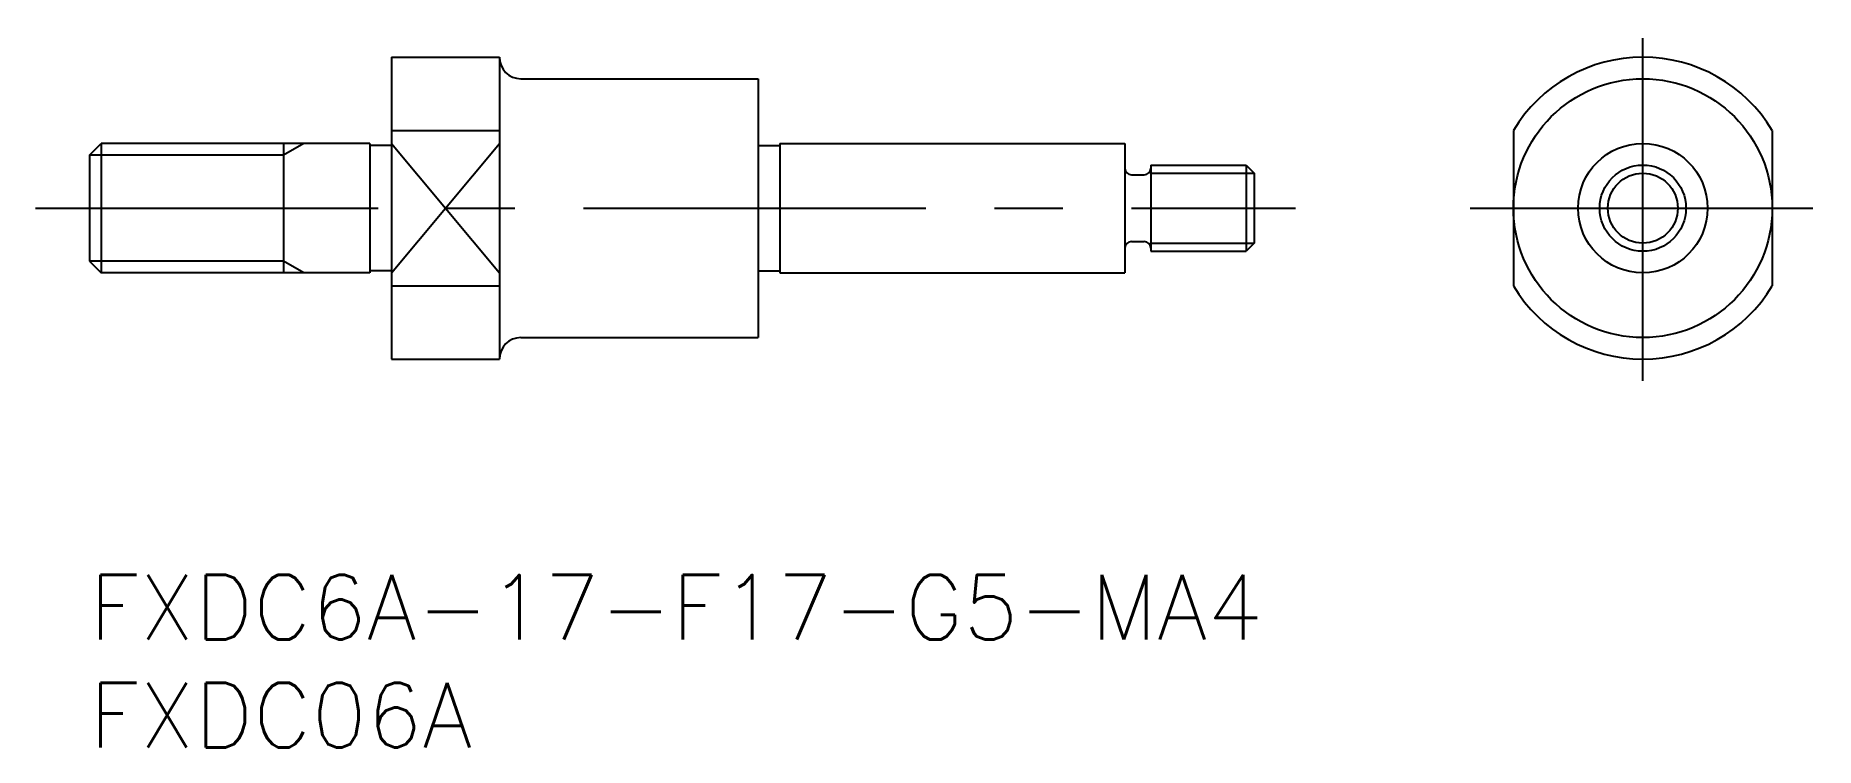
# Model space of a CAD drawing. Extents: x -2.5 to 80, y -8 to 25.
import ezdxf

# ---------------------------------------------------------------- set-up
doc = ezdxf.new("R2010")
doc.units = 0
doc.header["$LTSCALE"] = 0.5
doc.linetypes.add('CENTER', pattern=[50.8, 31.75, -6.35, 6.35, -6.35])
for name, color, linetype in [('MSM_CENTER', 1, 'CENTER'), ('MSM_CONTINUOUS', 7, 'CONTINUOUS'), ('MSM_NARROW', 5, 'CONTINUOUS'), ('MSM_PART_NUMBER', 7, 'CONTINUOUS')]:
    doc.layers.add(name, color=color, linetype=linetype)
doc.styles.get("Standard").update_dxf_attribs({"font": 'txt.shx', "height": 3, "bigfont": 'bigfont.shx'})

# ---------------------------------------------------------------- blocks, each defined once
blk = doc.blocks.new('*U3')
at = {"layer": 'MSM_PART_NUMBER'}
blk.add_text('FXDC6A-17-F17-G5-MA4', height=3, dxfattribs=at).set_placement((0, -3))
blk = doc.blocks.new('*U4')
at = {"layer": 'MSM_PART_NUMBER'}
blk.add_text('FXDC06A', height=3, dxfattribs=at).set_placement((0, -8))

msp = doc.modelspace()

# ---------------------------------------------------------------- linework, layer by layer
at = {"layer": 'MSM_CENTER'}
for p, q in [((72.014, 9), (72.014, 25)), ((-2.5, 17), (55.908, 17)), ((64.014, 17), (80.014, 17))]:
    msp.add_line(p, q, dxfattribs=at)
at = {"layer": 'MSM_CONTINUOUS'}
for p, q in [((14, 24), (14, 10)), ((14, 24), (19, 24)), ((19, 24), (19, 10)), ((20, 23), (31, 23)), ((31, 23), (31, 11)), ((0, 19.459), (0.542, 20)), ((0.542, 20), (0.542, 14)), ((13, 20), (0.542, 20)), ((9, 20), (9, 14)), ((13, 20), (13, 14)), ((14, 19.9), (13, 19.9)), ((14, 20.606), (19, 20.606)), ((31, 19.9), (32, 19.9)), ((32, 20), (48, 20)), ((32, 20), (32, 14)), ((48, 20), (48, 14)), ((66.014, 20.606), (66.014, 13.394)), ((78.014, 20.606), (78.014, 13.394)), ((0, 19.459), (0, 14.541)), ((49.2, 19), (53.621, 19)), ((49.2, 19), (49.2, 15)), ((53.621, 19), (53.621, 15)), ((53.621, 19), (54, 18.621)), ((48.3, 18.55), (48.9, 18.55)), ((54, 18.621), (54, 15.379)), ((48.3, 15.45), (48.9, 15.45)), ((49.2, 15), (53.621, 15)), ((54, 15.379), (53.621, 15)), ((0, 14.541), (0.542, 14)), ((14, 14.1), (13, 14.1)), ((31, 14.1), (32, 14.1)), ((13, 14), (0.542, 14)), ((14, 13.394), (19, 13.394)), ((32, 14), (48, 14)), ((20, 11), (31, 11)), ((14, 10), (19, 10))]:
    msp.add_line(p, q, dxfattribs=at)
for radius in [6, 3, 2]:
    msp.add_circle((72.014, 17), radius, dxfattribs=at)
for centre, radius, start, end in [((20, 24), 1, 180, 270), ((72.014, 17), 7, 31.00272, 148.99728), ((48.3, 18.85), 0.3, 180, 270), ((48.9, 18.85), 0.3, 270, 0), ((48.3, 15.15), 0.3, 90, 180), ((48.9, 15.15), 0.3, 0, 90), ((72.014, 17), 7, 211.00272, 328.99728), ((20, 10), 1, 90, 180)]:
    msp.add_arc(centre, radius, start, end, dxfattribs=at)
at = {"layer": 'MSM_NARROW'}
for p, q in [((9.938, 20), (9, 19.459)), ((14, 14), (19, 20)), ((14, 20), (19, 14)), ((9, 19.459), (0, 19.459)), ((49.2, 18.621), (54, 18.621)), ((49.2, 15.379), (54, 15.379)), ((9, 14.541), (0, 14.541)), ((9.938, 14), (9, 14.541))]:
    msp.add_line(p, q, dxfattribs=at)
msp.add_circle((72.014, 17), 1.621, dxfattribs=at)

# ---------------------------------------------------------------- block references
at = {"layer": 'MSM_CONTINUOUS'}
for name in ['*U3', '*U4']:
    msp.add_blockref(name, (0, 0), dxfattribs=at)

doc.saveas('drawing.dxf')
